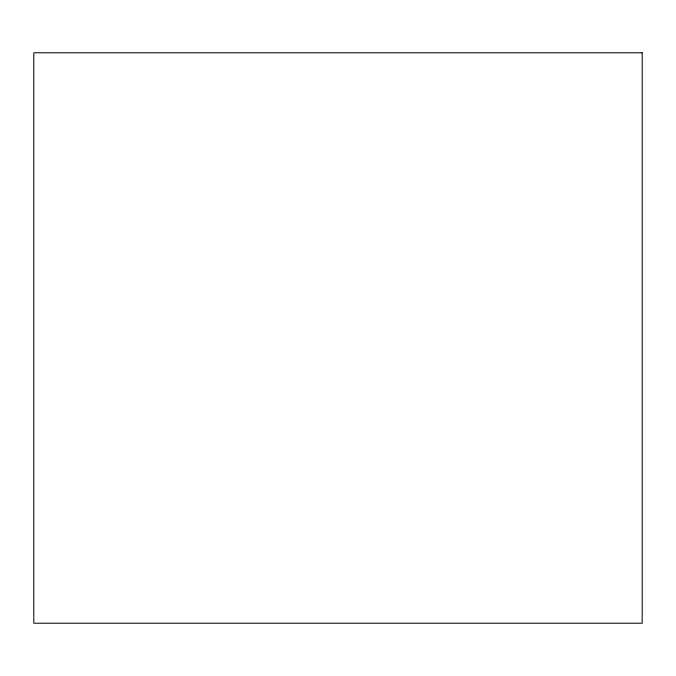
<?xml version="1.0" encoding="UTF-8"?>
<svg xmlns="http://www.w3.org/2000/svg" width="676" height="676" viewBox="0 0 676 676"><rect width="100%" height="100%" fill="white"/><g stroke="black" fill="none" stroke-linecap="round" stroke-linejoin="round"><path stroke-width="1.01" d="M642.2 52.796L33.8 52.796L33.8 623.204L642.2 623.204L642.2 52.796"/></g></svg>
